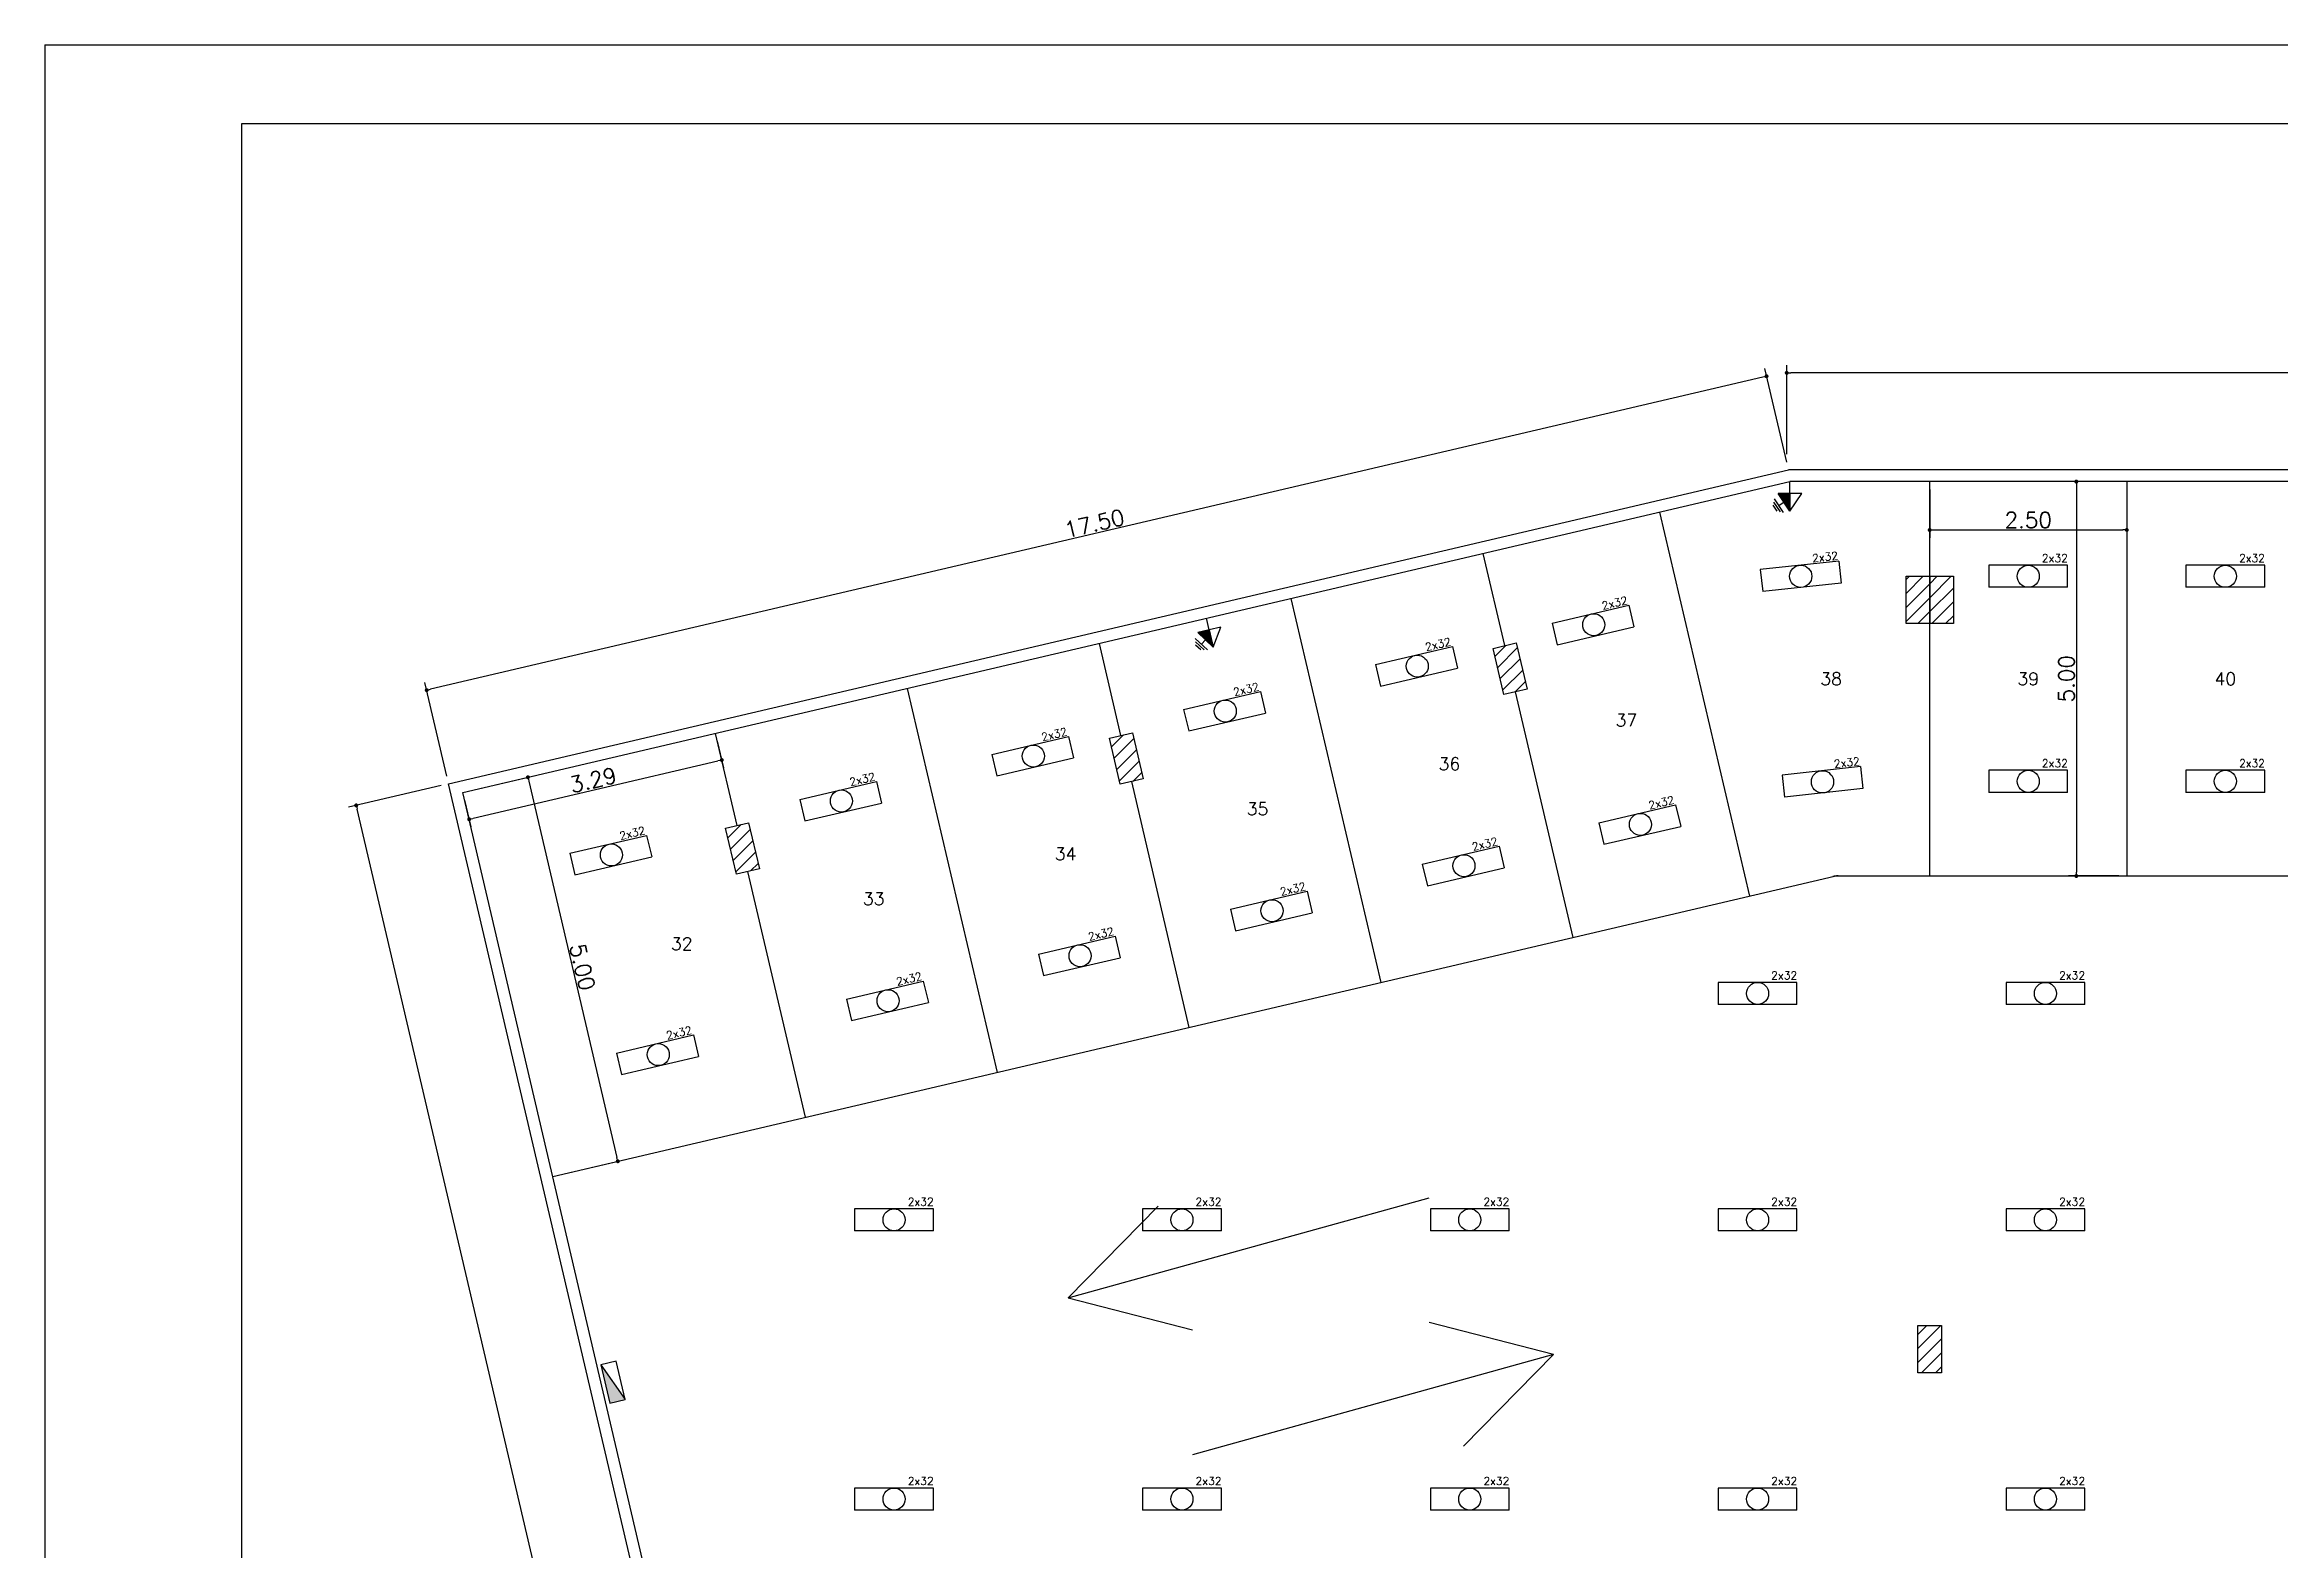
# Model space of a CAD drawing. Header units: millimetres. Extents: x 682 to 1119, y 341 to 434.
# Drawn here: x 681.67 to 710.01, y 406.2 to 425.27 of the extents above; entities that cross this region are included whole.
import ezdxf

# ---------------------------------------------------------------- set-up
doc = ezdxf.new("R2010")
doc.units = ezdxf.units.MM
for name, color, linetype in [('ALV', 6, 'Continuous'), ('AR-ALVENARIA_EM_VISTA-001-C', 1, 'Continuous'), ('AR-COTAS-001-C', 1, 'Continuous'), ('AR-PISO_EM_PLANTA-001-C', 1, 'Continuous'), ('AR-TEXTOS_ALTURA_2_5MM-003C', 3, 'Continuous'), ('hatch', 253, 'Continuous'), ('PENA_2', 2, 'Continuous'), ('PENA_6', 5, 'Continuous')]:
    doc.layers.add(name, color=color, linetype=linetype)
doc.styles.add('R60', font='simplex.shx', dxfattribs={"height": 0.08})
doc.styles.add('ROMANS', font='romans')
doc.dimstyles.new('ISO-25_WS', dxfattribs={"dimscale": 0.282828, "dimtxt": 0.8, "dimasz": 2, "dimexe": 0.1, "dimexo": 0.625, "dimgap": 0.325, "dimtad": 1, "dimzin": 4, "dimdsep": 46, "dimtxsty": 'Standard', "dimsah": 1, "dimcen": 2.5, "dimadec": 0, "dimazin": 0, "dimtfac": 1, "dimtdec": 0, "dimtmove": 2, "dimatfit": 3, "dimfxl": 1, "dimtolj": 1, "dimtzin": 0, "dimarcsym": 0})
doc.dimstyles.new('PADRÃO', dxfattribs={"dimscale": 0.05, "dimtxt": 2, "dimasz": 1, "dimexe": 2, "dimexo": 2, "dimgap": 0.5, "dimtad": 1, "dimzin": 5, "dimdsep": 46, "dimtxsty": 'ROMANS', "dimblk1": 'DOT', "dimblk2": 'DOT', "dimsah": 1, "dimcen": 2.5, "dimdle": 0.2, "dimclrd": 1, "dimclre": 1, "dimclrt": 3, "dimadec": 0, "dimazin": 0, "dimtfac": 1, "dimtix": 1, "dimtmove": 2, "dimatfit": 3, "dimldrblk": 'DOT', "dimfxl": 1, "dimtolj": 1, "dimtzin": 1, "dimarcsym": 0})
pattern_1 = [(45, (707.43386, 379.81149), (-0.08838835, 0.08838835), [])]

# ---------------------------------------------------------------- blocks, each defined once
blk = doc.blocks.new('_DOT')
at = {"color": 0, "linetype": 'ByBlock'}
blk.add_line((-0.5, 0), (-1, 0), dxfattribs=at)
at = {"color": 0, "linetype": 'ByBlock', "const_width": 0.5}
blk.add_lwpolyline([(-0.25, 0, 1), (0.25, 0, 1)], format="xyb", close=True, dxfattribs=at)
blk = doc.blocks.new('*D11')
at = {"layer": 'AR-COTAS-001-C', "color": 1, "linetype": 'ByBlock', "lineweight": -2}
for p, q in [((703.766, 420.081), (703.766, 421.212)), ((745.729, 419.984), (745.729, 421.212)), ((745.679, 421.112), (703.816, 421.112))]:
    blk.add_line(p, q, dxfattribs=at)
at = {"layer": 'DEFPOINTS', "color": 0, "linetype": 'ByBlock'}
for p in [(703.766, 421.112), (703.766, 419.981), (745.729, 419.884)]:
    blk.add_point(p, dxfattribs=at)
at = {"layer": 'AR-COTAS-001-C', "color": 1, "linetype": 'ByBlock', "lineweight": -2, "xscale": 0.05, "yscale": 0.05, "zscale": 0.05, "rotation": 180}
blk.add_blockref('_DOT', (703.766, 421.112), dxfattribs=at)
at = {"layer": 'AR-COTAS-001-C', "color": 1, "linetype": 'ByBlock', "lineweight": -2, "xscale": 0.05, "yscale": 0.05, "zscale": 0.05}
blk.add_blockref('_DOT', (745.729, 421.112), dxfattribs=at)
at = {"layer": 'AR-COTAS-001-C', "color": 3, "linetype": 'ByBlock', "insert": (724.747, 421.237), "char_height": 0.2, "attachment_point": 5, "style": 'ROMANS'}
blk.add_mtext('\\A1;42.00', dxfattribs=at)
blk = doc.blocks.new('*D22')
at = {"layer": 'AR-ALVENARIA_EM_VISTA-001-C', "color": 1, "lineweight": -2}
for p, q in [((703.766, 419.981), (703.488, 421.168)), ((703.462, 421.059), (686.566, 417.102)), ((686.772, 416.001), (686.495, 417.188))]:
    blk.add_line(p, q, dxfattribs=at)
at = {"layer": 'DEFPOINTS', "color": 0}
for p in [(703.788, 419.884), (686.517, 417.09), (686.795, 415.904)]:
    blk.add_point(p, dxfattribs=at)
at = {"layer": 'AR-ALVENARIA_EM_VISTA-001-C', "color": 1, "lineweight": -2, "xscale": 0.05, "yscale": 0.05, "zscale": 0.05}
for p, rotation in [((703.51, 421.07), 13.18227157664024), ((686.517, 417.09), 193.1822715766402)]:
    blk.add_blockref('_DOT', p, dxfattribs=dict(at, rotation=rotation))
at = {"layer": 'AR-ALVENARIA_EM_VISTA-001-C', "color": 3, "insert": (694.985, 419.202), "char_height": 0.2, "attachment_point": 5, "rotation": 13.1823, "style": 'ROMANS'}
blk.add_mtext('\\A1;17.50', dxfattribs=at)
blk = doc.blocks.new('*D23')
at = {"layer": 'AR-ALVENARIA_EM_VISTA-001-C', "color": 1, "lineweight": -2}
for p, q in [((686.698, 415.881), (685.525, 415.606)), ((691.776, 389.358), (685.634, 415.58)), ((692.863, 389.561), (691.69, 389.286))]:
    blk.add_line(p, q, dxfattribs=at)
at = {"layer": 'DEFPOINTS', "color": 0}
for p in [(686.795, 415.904), (685.623, 415.629), (692.96, 389.584)]:
    blk.add_point(p, dxfattribs=at)
at = {"layer": 'AR-ALVENARIA_EM_VISTA-001-C', "color": 1, "lineweight": -2, "xscale": 0.05, "yscale": 0.05, "zscale": 0.05}
for p, rotation in [((685.623, 415.629), 103.1822715737632), ((691.787, 389.309), 283.1822715737632)]:
    blk.add_blockref('_DOT', p, dxfattribs=dict(at, rotation=rotation))
at = {"layer": 'AR-ALVENARIA_EM_VISTA-001-C', "color": 3, "insert": (688.827, 402.498), "char_height": 0.2, "attachment_point": 5, "rotation": 283.1823, "style": 'ROMANS'}
blk.add_mtext('\\A1;27.00', dxfattribs=at)
blk = doc.blocks.new('*D26')
at = {"layer": 'AR-COTAS-001-C', "color": 1, "lineweight": -2}
for p, q in [((707.979, 419.734), (707.339, 419.734)), ((707.439, 419.684), (707.439, 414.784)), ((707.979, 414.734), (707.339, 414.734))]:
    blk.add_line(p, q, dxfattribs=at)
at = {"layer": 'DEFPOINTS', "color": 0}
for p in [(708.079, 419.734), (707.439, 414.734), (708.079, 414.734)]:
    blk.add_point(p, dxfattribs=at)
at = {"layer": 'AR-COTAS-001-C', "color": 1, "lineweight": -2, "xscale": 0.05, "yscale": 0.05, "zscale": 0.05}
for p, rotation in [((707.439, 419.734), 90), ((707.439, 414.734), 270)]:
    blk.add_blockref('_DOT', p, dxfattribs=dict(at, rotation=rotation))
at = {"layer": 'AR-COTAS-001-C', "color": 3, "insert": (707.314, 417.234), "char_height": 0.2, "attachment_point": 5, "rotation": 90, "style": 'ROMANS'}
blk.add_mtext('\\A1;5.00', dxfattribs=at)
blk = doc.blocks.new('*D27')
at = {"layer": 'AR-COTAS-001-C', "color": 1, "lineweight": -2}
for p, q in [((705.579, 419.634), (705.579, 419.021)), ((708.079, 419.634), (708.079, 419.021)), ((705.629, 419.121), (708.029, 419.121))]:
    blk.add_line(p, q, dxfattribs=at)
at = {"layer": 'DEFPOINTS', "color": 0}
for p in [(705.579, 419.734), (708.079, 419.734), (708.079, 419.121)]:
    blk.add_point(p, dxfattribs=at)
at = {"layer": 'AR-COTAS-001-C', "color": 1, "lineweight": -2, "xscale": 0.05, "yscale": 0.05, "zscale": 0.05, "rotation": 180}
blk.add_blockref('_DOT', (705.579, 419.121), dxfattribs=at)
at = {"layer": 'AR-COTAS-001-C', "color": 1, "lineweight": -2, "xscale": 0.05, "yscale": 0.05, "zscale": 0.05}
blk.add_blockref('_DOT', (708.079, 419.121), dxfattribs=at)
at = {"layer": 'AR-COTAS-001-C', "color": 3, "insert": (706.829, 419.246), "char_height": 0.2, "attachment_point": 5, "style": 'ROMANS'}
blk.add_mtext('\\A1;2.50', dxfattribs=at)
blk = doc.blocks.new('*D38')
at = {"layer": 'AR-COTAS-001-C', "color": 1, "lineweight": -2}
for p, q in [((686.976, 415.792), (687.897, 416.008)), ((687.811, 415.936), (688.928, 411.165)), ((688.116, 410.924), (689.037, 411.139))]:
    blk.add_line(p, q, dxfattribs=at)
at = {"layer": 'DEFPOINTS', "color": 0}
for p in [(686.878, 415.769), (688.94, 411.117), (688.018, 410.901)]:
    blk.add_point(p, dxfattribs=at)
at = {"layer": 'AR-COTAS-001-C', "color": 1, "lineweight": -2, "xscale": 0.05, "yscale": 0.05, "zscale": 0.05}
for p, rotation in [((687.8, 415.985), 103.1822715737635), ((688.94, 411.117), 283.1822715737635)]:
    blk.add_blockref('_DOT', p, dxfattribs=dict(at, rotation=rotation))
at = {"layer": 'AR-COTAS-001-C', "color": 3, "insert": (688.491, 413.579), "char_height": 0.2, "attachment_point": 5, "rotation": 283.1823, "style": 'ROMANS'}
blk.add_mtext('\\A1;5.00', dxfattribs=at)
blk = doc.blocks.new('*D39')
at = {"layer": 'AR-COTAS-001-C', "color": 1, "lineweight": -2}
for p, q in [((690.202, 416.445), (690.282, 416.106)), ((687.104, 415.465), (690.21, 416.192)), ((686.998, 415.694), (687.078, 415.356))]:
    blk.add_line(p, q, dxfattribs=at)
at = {"layer": 'DEFPOINTS', "color": 0}
for p in [(690.179, 416.542), (690.259, 416.204), (686.976, 415.792)]:
    blk.add_point(p, dxfattribs=at)
at = {"layer": 'AR-COTAS-001-C', "color": 1, "lineweight": -2, "xscale": 0.05, "yscale": 0.05, "zscale": 0.05}
for p, rotation in [((690.259, 416.204), 13.18227155697569), ((687.055, 415.453), 193.1822715569757)]:
    blk.add_blockref('_DOT', p, dxfattribs=dict(at, rotation=rotation))
at = {"layer": 'AR-COTAS-001-C', "color": 3, "insert": (688.628, 415.95), "char_height": 0.2, "attachment_point": 5, "rotation": 13.1823, "style": 'ROMANS'}
blk.add_mtext('\\A1;3.29', dxfattribs=at)

msp = doc.modelspace()

# ---------------------------------------------------------------- hatches: boundary and pattern name
at = {"layer": 'AR-COTAS-001-C', "linetype": 'Continuous', "ltscale": 5}
h = msp.add_hatch(dxfattribs=at)
h.set_pattern_fill('ANSI31', color=256, style=0)
h.set_pattern_definition(pattern_1)
h.paths.add_polyline_path([(705.579, 418.534), (705.279, 418.534), (705.279, 417.934), (705.579, 417.934)])
h = msp.add_hatch(dxfattribs=at)
h.set_pattern_fill('ANSI31', color=256, style=0)
h.set_pattern_definition(pattern_1)
h.paths.add_polyline_path([(705.579, 417.934), (705.879, 417.934), (705.879, 418.534), (705.579, 418.534)])
h = msp.add_hatch(dxfattribs=at)
h.set_pattern_fill('ANSI31', color=256, style=0)
h.set_pattern_definition(pattern_1)
h.paths.add_polyline_path([(700.336, 417.689), (700.044, 417.62), (700.18, 417.036), (700.473, 417.104)])
h = msp.add_hatch(dxfattribs=at)
h.set_pattern_fill('ANSI31', color=256, style=0)
h.set_pattern_definition(pattern_1)
h.paths.add_polyline_path([(695.467, 416.548), (695.175, 416.48), (695.312, 415.896), (695.604, 415.964)])
h = msp.add_hatch(dxfattribs=at)
h.set_pattern_fill('ANSI31', color=256, style=0)
h.set_pattern_definition(pattern_1)
h.paths.add_polyline_path([(690.599, 415.408), (690.307, 415.34), (690.444, 414.755), (690.736, 414.824)])
h = msp.add_hatch(dxfattribs=at)
h.set_pattern_fill('ANSI31', color=256, style=0)
h.set_pattern_definition(pattern_1)
h.paths.add_polyline_path([(705.729, 409.034), (705.429, 409.034), (705.429, 408.434), (705.729, 408.434)])
at = {"layer": 'AR-TEXTOS_ALTURA_2_5MM-003C', "linetype": 'ByBlock', "ltscale": 2}
msp.add_hatch(color=256, dxfattribs=at).paths.add_polyline_path([(688.84, 408.05), (689.035, 408.096), (688.726, 408.537)])
at = {"layer": 'hatch', "linetype": 'ByBlock', "ltscale": 5}
for points in [[(703.656, 419.584), (703.806, 419.359), (703.806, 419.584)], [(696.295, 417.82), (696.492, 417.636), (696.441, 417.855)]]:
    msp.add_hatch(color=256, dxfattribs=at).paths.add_polyline_path(points)

# ---------------------------------------------------------------- linework, layer by layer
at = {"layer": 'ALV'}
for p, q in [((686.795, 415.904), (703.788, 419.884)), ((745.729, 419.884), (703.788, 419.884)), ((686.976, 415.792), (703.806, 419.734)), ((745.579, 419.734), (703.806, 419.734)), ((692.96, 389.584), (686.795, 415.904)), ((693.079, 389.734), (686.976, 415.792))]:
    msp.add_line(p, q, dxfattribs=at)
for points in [[(705.579, 418.534), (705.579, 417.934), (705.279, 417.934), (705.279, 418.534)], [(705.879, 418.534), (705.879, 417.934), (705.579, 417.934), (705.579, 418.534)], [(700.336, 417.689), (700.473, 417.104), (700.18, 417.036), (700.044, 417.62)], [(695.467, 416.548), (695.604, 415.964), (695.312, 415.896), (695.175, 416.48)], [(690.599, 415.408), (690.736, 414.824), (690.444, 414.755), (690.307, 415.34)], [(705.729, 409.034), (705.729, 408.434), (705.429, 408.434), (705.429, 409.034)]]:
    msp.add_lwpolyline(points, close=True, dxfattribs=at)
at = {"layer": 'AR-ALVENARIA_EM_VISTA-001-C', "ltscale": 5}
msp.add_line((708.079, 419.734), (708.079, 414.734), dxfattribs=at)
at = {"layer": 'AR-PISO_EM_PLANTA-001-C'}
for p, q in [((705.579, 414.734), (705.579, 419.734)), ((708.079, 419.734), (708.079, 414.734)), ((703.296, 414.479), (702.155, 419.347)), ((700.19, 417.654), (699.916, 418.823)), ((698.622, 413.384), (697.482, 418.253)), ((695.321, 416.514), (695.048, 417.683)), ((693.754, 412.244), (692.614, 417.112)), ((701.056, 413.955), (700.326, 417.07)), ((690.453, 415.374), (690.179, 416.542)), ((696.188, 412.814), (695.458, 415.93)), ((688.116, 410.924), (704.372, 414.731)), ((691.32, 411.674), (690.59, 414.79)), ((694.653, 409.385), (699.229, 410.655)), ((695.793, 410.546), (694.653, 409.385)), ((694.653, 409.385), (696.228, 408.978)), ((700.806, 408.665), (699.23, 409.072)), ((700.806, 408.665), (696.229, 407.395)), ((699.666, 407.504), (700.806, 408.665))]:
    msp.add_line(p, q, dxfattribs=at)
at = {"layer": 'AR-PISO_EM_PLANTA-001-C', "linetype": 'ByBlock', "ltscale": 5}
msp.add_line((704.395, 414.734), (740.579, 414.734), dxfattribs=at)
at = {"layer": 'AR-PISO_EM_PLANTA-001-C'}
for centre, radius in [((704.418, 414.434), 0.3), ((704.418, 414.434), 0.3), ((704.395, 414.634), 0.1)]:
    msp.add_arc(centre, radius, 90, 103.1823, dxfattribs=at)
at = {"layer": 'AR-TEXTOS_ALTURA_2_5MM-003C', "linetype": 'ByBlock', "ltscale": 2}
for p, q in [((703.685, 419.351), (703.602, 419.475)), ((703.727, 419.342), (703.61, 419.517)), ((703.806, 419.584), (703.656, 419.584)), ((703.806, 419.359), (703.656, 419.584)), ((703.731, 419.471), (703.668, 419.43)), ((703.806, 419.584), (703.806, 419.734)), ((703.956, 419.584), (703.806, 419.584)), ((703.806, 419.584), (703.806, 419.359)), ((703.806, 419.359), (703.956, 419.584)), ((703.643, 419.359), (703.593, 419.434)), ((704.426, 418.727), (703.431, 418.619)), ((703.431, 418.619), (703.461, 418.341)), ((704.426, 418.727), (704.456, 418.448)), ((706.329, 418.674), (706.329, 418.394)), ((707.329, 418.674), (706.329, 418.674)), ((707.329, 418.394), (707.329, 418.674)), ((708.829, 418.674), (708.829, 418.394)), ((709.829, 418.674), (708.829, 418.674)), ((709.829, 418.394), (709.829, 418.674)), ((704.456, 418.448), (703.461, 418.341)), ((707.329, 418.394), (706.329, 418.394)), ((709.829, 418.394), (708.829, 418.394)), ((700.791, 417.939), (701.764, 418.167)), ((701.764, 418.167), (701.828, 417.894)), ((696.441, 417.855), (696.295, 417.82)), ((696.492, 417.636), (696.295, 417.82)), ((696.441, 417.855), (696.406, 418.001)), ((696.587, 417.889), (696.441, 417.855)), ((696.441, 417.855), (696.492, 417.636)), ((696.492, 417.636), (696.587, 417.889)), ((700.791, 417.939), (700.854, 417.666)), ((700.854, 417.666), (701.828, 417.894)), ((696.419, 417.602), (696.265, 417.745)), ((696.376, 417.6), (696.267, 417.703)), ((696.334, 417.599), (696.268, 417.66)), ((696.393, 417.728), (696.342, 417.673)), ((698.551, 417.414), (699.525, 417.642)), ((699.525, 417.642), (699.589, 417.37)), ((698.551, 417.414), (698.615, 417.142)), ((698.615, 417.142), (699.589, 417.37)), ((696.117, 416.844), (697.091, 417.072)), ((697.091, 417.072), (697.155, 416.8)), ((696.117, 416.844), (696.181, 416.572)), ((696.181, 416.572), (697.155, 416.8)), ((693.683, 416.274), (694.657, 416.502)), ((694.657, 416.502), (694.72, 416.23)), ((693.683, 416.274), (693.747, 416.002)), ((693.747, 416.002), (694.72, 416.23)), ((704.702, 416.12), (703.707, 416.012)), ((704.702, 416.12), (704.732, 415.841)), ((706.329, 416.074), (706.329, 415.794)), ((707.329, 416.074), (706.329, 416.074)), ((707.329, 415.794), (707.329, 416.074)), ((708.829, 416.074), (708.829, 415.794)), ((709.829, 416.074), (708.829, 416.074)), ((709.829, 415.794), (709.829, 416.074)), ((691.249, 415.704), (692.222, 415.932)), ((692.222, 415.932), (692.286, 415.659)), ((703.707, 416.012), (703.737, 415.734)), ((704.732, 415.841), (703.737, 415.734)), ((707.329, 415.794), (706.329, 415.794)), ((709.829, 415.794), (708.829, 415.794)), ((691.249, 415.704), (691.313, 415.431)), ((691.313, 415.431), (692.286, 415.659)), ((701.384, 415.407), (702.357, 415.635)), ((702.357, 415.635), (702.421, 415.363)), ((688.332, 415.021), (689.306, 415.249)), ((689.306, 415.249), (689.37, 414.976)), ((701.384, 415.407), (701.447, 415.135)), ((701.447, 415.135), (702.421, 415.363)), ((688.332, 415.021), (688.396, 414.748)), ((688.396, 414.748), (689.37, 414.976)), ((699.144, 414.883), (700.118, 415.111)), ((700.118, 415.111), (700.182, 414.838)), ((699.144, 414.883), (699.208, 414.61)), ((699.208, 414.61), (700.182, 414.838)), ((696.71, 414.313), (697.684, 414.541)), ((697.684, 414.541), (697.747, 414.268)), ((696.71, 414.313), (696.774, 414.04)), ((696.774, 414.04), (697.747, 414.268)), ((694.276, 413.743), (695.25, 413.971)), ((695.25, 413.971), (695.313, 413.698)), ((694.276, 413.743), (694.34, 413.47)), ((694.34, 413.47), (695.313, 413.698)), ((691.842, 413.173), (692.815, 413.401)), ((692.815, 413.401), (692.879, 413.128)), ((702.896, 413.384), (702.896, 413.104)), ((703.896, 413.384), (702.896, 413.384)), ((703.896, 413.104), (703.896, 413.384)), ((706.547, 413.384), (706.547, 413.104)), ((707.547, 413.384), (706.547, 413.384)), ((707.547, 413.104), (707.547, 413.384)), ((691.842, 413.173), (691.906, 412.9)), ((691.906, 412.9), (692.879, 413.128)), ((703.896, 413.104), (702.896, 413.104)), ((707.547, 413.104), (706.547, 413.104)), ((688.925, 412.489), (689.899, 412.718)), ((689.899, 412.718), (689.963, 412.445)), ((688.925, 412.489), (688.989, 412.217)), ((688.989, 412.217), (689.963, 412.445)), ((691.944, 410.514), (691.944, 410.234)), ((692.944, 410.514), (691.944, 410.514)), ((692.944, 410.234), (692.944, 410.514)), ((695.595, 410.514), (695.595, 410.234)), ((696.595, 410.514), (695.595, 410.514)), ((696.595, 410.234), (696.595, 410.514)), ((699.246, 410.514), (699.246, 410.234)), ((700.246, 410.514), (699.246, 410.514)), ((700.246, 410.234), (700.246, 410.514)), ((702.896, 410.514), (702.896, 410.234)), ((703.896, 410.514), (702.896, 410.514)), ((703.896, 410.234), (703.896, 410.514)), ((706.547, 410.514), (706.547, 410.234)), ((707.547, 410.514), (706.547, 410.514)), ((707.547, 410.234), (707.547, 410.514)), ((692.944, 410.234), (691.944, 410.234)), ((696.595, 410.234), (695.595, 410.234)), ((700.246, 410.234), (699.246, 410.234)), ((703.896, 410.234), (702.896, 410.234)), ((707.547, 410.234), (706.547, 410.234)), ((688.726, 408.537), (689.035, 408.096)), ((691.944, 406.974), (691.944, 406.694)), ((692.944, 406.974), (691.944, 406.974)), ((692.944, 406.694), (692.944, 406.974)), ((695.595, 406.974), (695.595, 406.694)), ((696.595, 406.974), (695.595, 406.974)), ((696.595, 406.694), (696.595, 406.974)), ((699.246, 406.974), (699.246, 406.694)), ((700.246, 406.974), (699.246, 406.974)), ((700.246, 406.694), (700.246, 406.974)), ((702.896, 406.974), (702.896, 406.694)), ((703.896, 406.974), (702.896, 406.974)), ((703.896, 406.694), (703.896, 406.974)), ((706.547, 406.974), (706.547, 406.694)), ((707.547, 406.974), (706.547, 406.974)), ((707.547, 406.694), (707.547, 406.974)), ((692.944, 406.694), (691.944, 406.694)), ((696.595, 406.694), (695.595, 406.694)), ((700.246, 406.694), (699.246, 406.694)), ((703.896, 406.694), (702.896, 406.694)), ((707.547, 406.694), (706.547, 406.694))]:
    msp.add_line(p, q, dxfattribs=at)
msp.add_lwpolyline([(688.726, 408.537), (688.84, 408.05), (689.035, 408.096), (688.921, 408.582)], close=True, dxfattribs=at)
for centre, radius in [((703.944, 418.534), 0.141), ((706.829, 418.534), 0.14), ((709.329, 418.534), 0.14), ((701.318, 417.919), 0.14), ((699.079, 417.394), 0.14), ((696.645, 416.824), 0.14), ((694.211, 416.254), 0.14), ((704.219, 415.927), 0.141), ((706.829, 415.934), 0.14), ((709.329, 415.934), 0.14), ((691.776, 415.684), 0.14), ((701.911, 415.387), 0.14), ((688.86, 415.001), 0.14), ((699.672, 414.863), 0.14), ((697.238, 414.293), 0.14), ((694.803, 413.722), 0.14), ((692.369, 413.152), 0.14), ((703.396, 413.244), 0.14), ((707.047, 413.244), 0.14), ((689.453, 412.469), 0.14), ((692.444, 410.374), 0.14), ((696.095, 410.374), 0.14), ((699.746, 410.374), 0.14), ((703.396, 410.374), 0.14), ((707.047, 410.374), 0.14), ((692.444, 406.834), 0.14), ((696.095, 406.834), 0.14), ((699.746, 406.834), 0.14), ((703.396, 406.834), 0.14), ((707.047, 406.834), 0.14)]:
    msp.add_circle(centre, radius, dxfattribs=at)
at = {"layer": 'PENA_2'}
for q in [(769.672, 425.273), (681.672, 341.273)]:
    msp.add_line((681.672, 425.273), q, dxfattribs=at)
at = {"layer": 'PENA_6'}
for p, q in [((684.172, 424.273), (768.672, 424.273)), ((684.172, 342.273), (684.172, 424.273))]:
    msp.add_line(p, q, dxfattribs=at)

# ---------------------------------------------------------------- texts
at = {"layer": 'AR-TEXTOS_ALTURA_2_5MM-003C', "linetype": 'ByBlock', "ltscale": 2, "char_height": 0.1, "width": 3.40664, "attachment_point": 5, "style": 'R60'}
for insert, rotation in [((704.252, 418.779), 6.4165), ((701.583, 418.195), 13.4318), ((699.343, 417.671), 13.4318), ((696.909, 417.1), 13.4318), ((694.475, 416.53), 13.4318), ((704.528, 416.172), 6.4165), ((692.041, 415.96), 13.4318), ((702.175, 415.664), 13.4318), ((689.124, 415.277), 13.4318), ((699.936, 415.139), 13.4318), ((697.502, 414.569), 13.4318), ((695.068, 413.999), 13.4318), ((692.634, 413.429), 13.4318), ((689.717, 412.746), 13.4318)]:
    msp.add_mtext('2x32', dxfattribs=dict(at, insert=insert, rotation=rotation))
at = {"layer": 'AR-TEXTOS_ALTURA_2_5MM-003C', "linetype": 'ByBlock', "ltscale": 2, "attachment_point": 5, "style": 'R60'}
for s, insert, char_height, width in [('2x32', (707.167, 418.763), 0.1, 3.40664), ('2x32', (709.667, 418.763), 0.1, 3.40664), ('38', (704.329, 417.234), 0.16, 5), ('39', (706.829, 417.234), 0.16, 5), ('40', (709.329, 417.234), 0.16, 5), ('37', (701.733, 416.709), 0.16, 5), ('36', (699.488, 416.155), 0.16, 5), ('2x32', (707.167, 416.163), 0.1, 3.40664), ('2x32', (709.667, 416.163), 0.1, 3.40664), ('35', (697.054, 415.585), 0.16, 5), ('34', (694.62, 415.015), 0.16, 5), ('33', (692.186, 414.445), 0.16, 5), ('32', (689.752, 413.874), 0.16, 5), ('2x32', (703.734, 413.473), 0.1, 3.40664), ('2x32', (707.385, 413.473), 0.1, 3.40664), ('2x32', (692.782, 410.603), 0.1, 3.40664), ('2x32', (696.433, 410.603), 0.1, 3.40664), ('2x32', (700.083, 410.603), 0.1, 3.40664), ('2x32', (703.734, 410.603), 0.1, 3.40664), ('2x32', (707.385, 410.603), 0.1, 3.40664), ('2x32', (692.782, 407.063), 0.1, 3.40664), ('2x32', (696.433, 407.063), 0.1, 3.40664), ('2x32', (700.083, 407.063), 0.1, 3.40664), ('2x32', (703.734, 407.063), 0.1, 3.40664), ('2x32', (707.385, 407.063), 0.1, 3.40664)]:
    msp.add_mtext(s, dxfattribs=dict(at, insert=insert, char_height=char_height, width=width))

# ---------------------------------------------------------------- dimensions: what is measured, and where the dimension line sits
at = {"layer": 'AR-ALVENARIA_EM_VISTA-001-C', "ltscale": 5}
for p1, distance, text, picture, middle in [((703.788, 419.884), -1.219, '17.50', '*D22', (694.985, 419.202)), ((692.96, 389.584), 1.204, '27.00', '*D23', (688.827, 402.498))]:
    dim = msp.add_aligned_dim(p1=p1, p2=(686.795, 415.904), distance=distance, text=text, dimstyle='ISO-25_WS', override={"dimscale": 0.05, "dimtxt": 4, "dimasz": 1, "dimexe": 2, "dimexo": 2, "dimgap": 0.5, "dimzin": 5, "dimtxsty": 'ROMANS', "dimblk1": 'DOT', "dimblk2": 'DOT', "dimdle": 0.2, "dimclrd": 1, "dimclre": 1, "dimclrt": 3, "dimtdec": 2, "dimtix": 1, "dimtzin": 1}, dxfattribs=at)
    dim.commit()
    dim.dimension.update_dxf_attribs({"geometry": picture, "text_midpoint": middle})
at = {"layer": 'AR-COTAS-001-C', "linetype": 'ByBlock', "ltscale": 2}
dim = msp.add_linear_dim(base=(703.766, 421.112), p1=(745.729, 419.884), p2=(703.766, 419.981), text='42.00', dimstyle='PADRÃO', override={"dimtxt": 4}, dxfattribs=at)
dim.commit()
dim.dimension.update_dxf_attribs({"geometry": '*D11', "text_midpoint": (724.747, 421.237)})
at = {"layer": 'AR-COTAS-001-C', "ltscale": 5}
dim = msp.add_linear_dim(base=(707.439, 414.734), p1=(708.079, 419.734), p2=(708.079, 414.734), angle=90, dimstyle='ISO-25_WS', override={"dimscale": 0.05, "dimtxt": 4, "dimasz": 1, "dimexe": 2, "dimexo": 2, "dimgap": 0.5, "dimzin": 5, "dimtxsty": 'ROMANS', "dimblk1": 'DOT', "dimblk2": 'DOT', "dimdle": 0.2, "dimclrd": 1, "dimclre": 1, "dimclrt": 3, "dimtdec": 2, "dimtix": 1, "dimtzin": 1}, dxfattribs=at)
dim.commit()
dim.dimension.update_dxf_attribs({"geometry": '*D26', "text_midpoint": (707.314, 417.234)})
dim = msp.add_linear_dim(base=(708.079, 419.121), p1=(705.579, 419.734), p2=(708.079, 419.734), dimstyle='ISO-25_WS', override={"dimscale": 0.05, "dimtxt": 4, "dimasz": 1, "dimexe": 2, "dimexo": 2, "dimgap": 0.5, "dimzin": 5, "dimtxsty": 'ROMANS', "dimblk1": 'DOT', "dimblk2": 'DOT', "dimdle": 0.2, "dimclrd": 1, "dimclre": 1, "dimclrt": 3, "dimtdec": 2, "dimtix": 1, "dimtzin": 1}, dxfattribs=at)
dim.commit()
dim.dimension.update_dxf_attribs({"geometry": '*D27', "text_midpoint": (706.829, 419.246)})
for p1, p2, distance, picture, middle in [((686.976, 415.792), (690.179, 416.542), -0.348, '*D39', (688.628, 415.95)), ((686.878, 415.769), (688.018, 410.901), 0.946, '*D38', (688.491, 413.579))]:
    dim = msp.add_aligned_dim(p1=p1, p2=p2, distance=distance, dimstyle='ISO-25_WS', override={"dimscale": 0.05, "dimtxt": 4, "dimasz": 1, "dimexe": 2, "dimexo": 2, "dimgap": 0.5, "dimzin": 5, "dimtxsty": 'ROMANS', "dimblk1": 'DOT', "dimblk2": 'DOT', "dimdle": 0.2, "dimclrd": 1, "dimclre": 1, "dimclrt": 3, "dimtdec": 2, "dimtix": 1, "dimtzin": 1}, dxfattribs=at)
    dim.commit()
    dim.dimension.update_dxf_attribs({"geometry": picture, "text_midpoint": middle})

doc.saveas('drawing.dxf')
